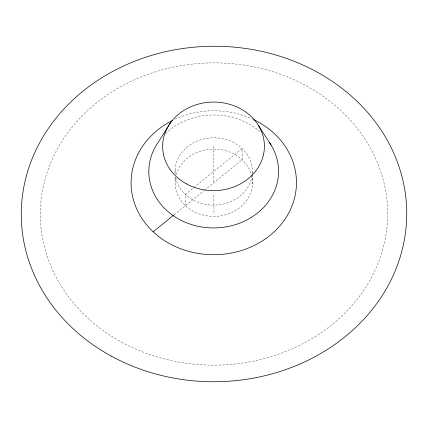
<?xml version="1.0" encoding="UTF-8"?>
<svg xmlns="http://www.w3.org/2000/svg" width="428" height="428" viewBox="0 0 428 428"><rect width="100%" height="100%" fill="white"/><g stroke="black" fill="none" stroke-linecap="round" stroke-linejoin="round"><path stroke-width="0.32" stroke-dasharray="2.14 1.6" d="M174.159 214.797L203.985 190.663M204.504 190.246L242.136 159.799L242.055 148.527L185.351 194.403L185.426 205.681M252.349 172.661L252.359 173.987M252.365 174.651L252.429 183.938M213.529 146.344L213.781 182.74M213.872 195.27L214 214M175.057 170.264L175.079 173.581M175.1 176.898L175.132 181.542M175.138 174.036A38.675 33.662 -0.4 0 1 214.428 137.811A38.675 33.662 -0.4 0 1 252.135 175.164M252.049 175.79A38.675 33.662 -0.4 0 1 214.792 205.108A38.675 33.662 -0.4 0 1 175.705 177.791M176.25 174.688A38.675 33.662 -0.4 0 1 239.739 157.745A38.675 33.662 -0.4 0 1 226.776 214.423A38.675 33.662 -0.4 0 1 175.539 177.786M165.609 133.638A64.879 56.469 -0.4 0 1 261.273 132.98M175.154 119.171A82.695 71.974 -0.4 0 1 252.536 119.096M121.589 342.122A173.656 151.143 -0.4 0 0 387.533 219.382A173.656 151.143 -0.4 0 0 132.883 80.501A173.656 151.143 -0.4 0 0 121.589 342.122"/><path stroke-width="0.64" d="M170.446 122.847L158.772 141.508A64.879 56.469 -0.4 0 0 171.04 214.08A64.879 56.469 -0.4 0 0 255.339 214.701A64.879 56.469 -0.4 0 0 269.34 142.321M153.154 231.789L173.645 215.209M258.523 125.581L271.068 144.99M253.729 119.658A82.695 71.974 -0.4 0 1 277.74 228.252A82.695 71.974 -0.4 0 1 150.64 229.317A82.695 71.974 -0.4 0 1 172.725 120.338M111.435 356.198A192.739 167.749 -0.4 0 0 406.6 219.971A192.739 167.749 -0.4 0 0 123.965 65.826A192.739 167.749 -0.4 0 0 111.435 356.198M186.448 183.89A50.889 44.293 -0.4 0 0 264.381 147.922A50.889 44.293 -0.4 0 0 189.759 107.225A50.889 44.293 -0.4 0 0 186.448 183.89"/></g></svg>
